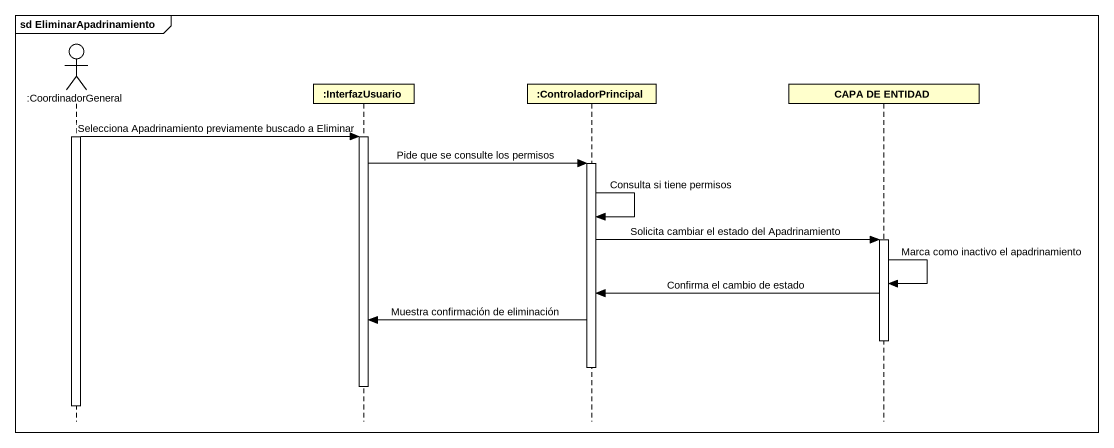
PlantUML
@startuml
mainframe sd EliminarApadrinamiento
hide footbox
actor ":CoordinadorGeneral" as CoordinadorGeneral
participant ":InterfazUsuario" as InterfazUsuario
participant ":ControladorPrincipal" as ControladorPrincipal
participant "CAPA DE ENTIDAD" as CAPA_DE_ENTIDAD

activate CoordinadorGeneral
CoordinadorGeneral -> InterfazUsuario : Selecciona Apadrinamiento previamente buscado a Eliminar
activate InterfazUsuario
InterfazUsuario -> ControladorPrincipal : Pide que se consulte los permisos
activate ControladorPrincipal
ControladorPrincipal -> ControladorPrincipal : Consulta si tiene permisos
ControladorPrincipal -> CAPA_DE_ENTIDAD : Solicita cambiar el estado del Apadrinamiento
activate CAPA_DE_ENTIDAD
CAPA_DE_ENTIDAD -> CAPA_DE_ENTIDAD : Marca como inactivo el apadrinamiento
CAPA_DE_ENTIDAD -> ControladorPrincipal : Confirma el cambio de estado
ControladorPrincipal -> InterfazUsuario : Muestra confirmación de eliminación
deactivate CAPA_DE_ENTIDAD
deactivate ControladorPrincipal
deactivate InterfazUsuario
deactivate CoordinadorGeneral
@enduml
